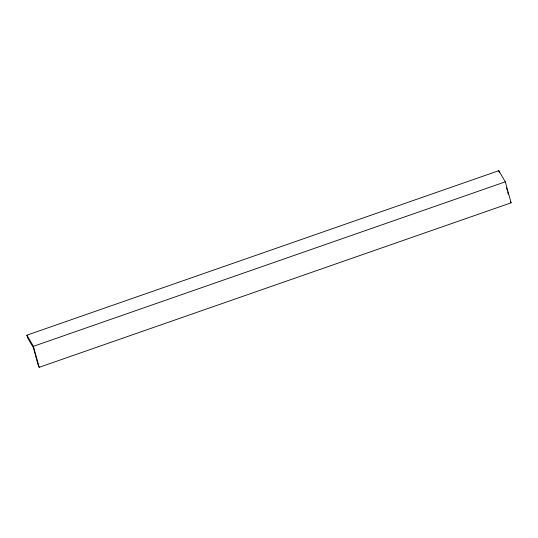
<?xml version="1.0" encoding="UTF-8"?>
<svg xmlns="http://www.w3.org/2000/svg" width="538" height="538" viewBox="0 0 538 538"><rect width="100%" height="100%" fill="white"/><g stroke="black" fill="none" stroke-linecap="round" stroke-linejoin="round"><path stroke-width="0.81" d="M26.9 335.174L498.8 170.687L505.316 181.824L511.1 202.826L39.2 367.313L38.353 365.867L33.322 347.595L27.653 337.904L26.9 335.174L33.417 346.311L39.2 367.313M33.417 346.311L505.316 181.824M510.253 201.373L511.1 202.826M506.534 187.87L507.186 190.257M507.63 191.844L508.282 194.225M498.8 170.687L499.365 172.738"/></g></svg>
